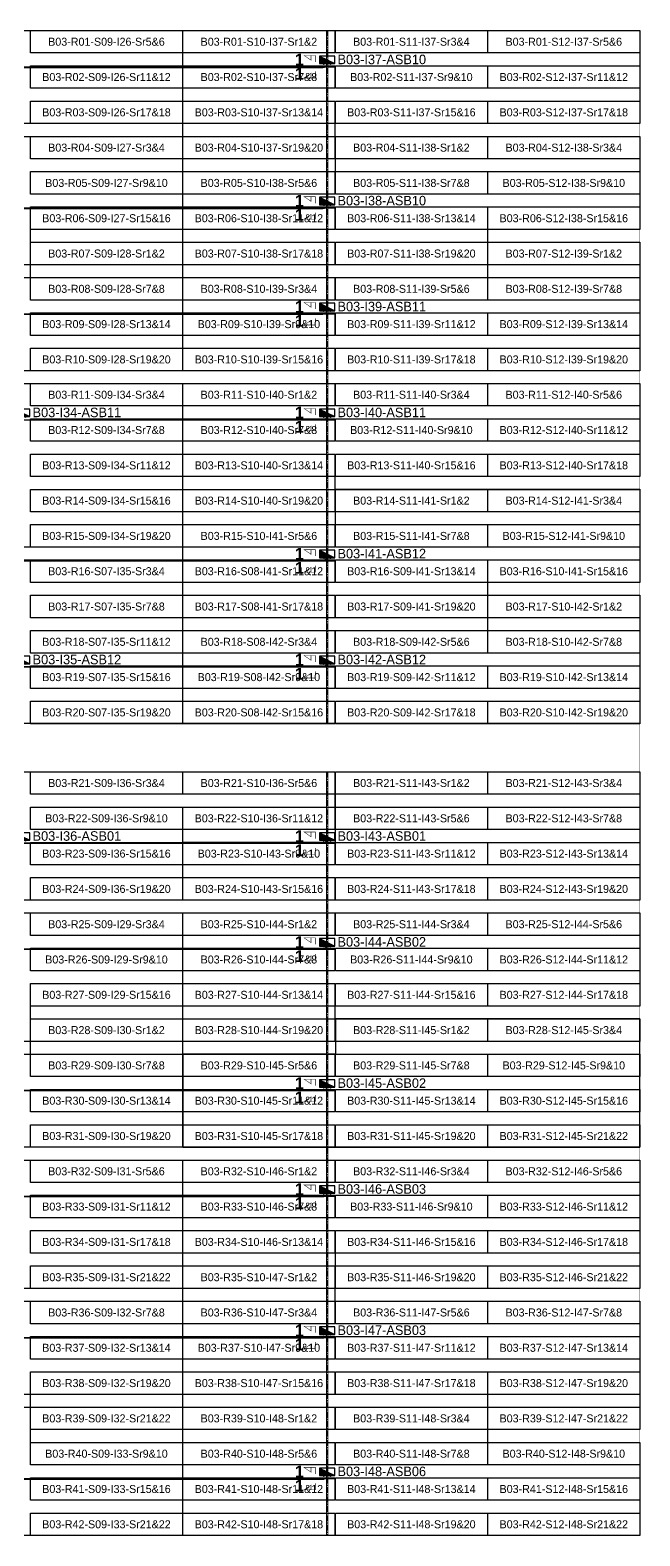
# Model space of a CAD drawing. Header units: metres. Extents: x 532250 to 532639, y 2674174 to 2674494.
# Drawn here: x 532508.9 to 532638.5, y 2674174.2 to 2674494.2 of the extents above; entities that cross this region are included whole.
import ezdxf
from ezdxf.enums import TextEntityAlignment as Align

# ---------------------------------------------------------------- set-up
doc = ezdxf.new("R2010")
doc.units = ezdxf.units.M
doc.header["$MEASUREMENT"] = 0
doc.linetypes.add('CENTER', pattern=[2, 1.25, -0.25, 0.25, -0.25])
doc.layers.add('Block Boundary-12.5 MW Block', color=6, linetype='Continuous', lineweight=9)
doc.layers.add('PILE', color=1, linetype='Continuous', lineweight=15)
for name, color, linetype in [('DC Trench BL-03', 40, 'Continuous'), ('E-Inverter Grouping', 2, 'Continuous'), ('Inverter Block-03', 7, 'Continuous'), ('LT Cable(AG) INV to LT Panel BL-03', 2, 'Continuous'), ('Messenger Wire Block-03 (Master Path)', 30, 'Continuous'), ('Messenger Wire Block-03 (MW Path)', 191, 'Continuous'), ('MMS Table Block-03', 8, 'Continuous'), ('Plan Line - DC BL-03', 40, 'Continuous'), ('Section Marking BL-03', 2, 'Continuous')]:
    doc.layers.add(name, color=color, linetype=linetype)
doc.styles.add('BoldTextStyle', font='arialbd.ttf')
doc.styles.get("Standard").update_dxf_attribs({"font": 'Adani Regular.ttf'})

# ---------------------------------------------------------------- blocks, each defined once
blk = doc.blocks.new('MMS Table (32.292 x 4.788)')
at = {"color": 0}
blk.add_lwpolyline([(0, -0.002), (0, 4.786), (32.292, 4.786), (32.292, -0.002)], close=True, dxfattribs=at)
at = {"color": 7}
blk.add_attdef('ID1', text='', height=1.7, dxfattribs=at).set_placement((16.146, 2.392), align=Align.MIDDLE_CENTER)
blk = doc.blocks.new('Inverter Block')
h = blk.add_hatch(color=0)
h.dxf.hatch_style = 1
h.paths.add_polyline_path([(-1.46, 2.27), (-1.46, 0.85), (1.46, 0.85)])
at = {"color": 0}
blk.add_lwpolyline([(1.46, 2.27), (-1.46, 2.27), (-1.46, 0.85), (1.46, 0.85)], close=True, dxfattribs=at)
blk.add_lwpolyline([(-1.46, 2.27), (1.46, 0.85)], dxfattribs=at)
at = {"layer": 'PILE'}
for centre in [(-0.61, 0.85), (0.61, 0.85)]:
    blk.add_circle(centre, 0.156, dxfattribs=at)
at = {"color": 7}
blk.add_attdef('ID', (-1.46, 3.01), '', height=1.8, dxfattribs=at)

msp = doc.modelspace()

# ---------------------------------------------------------------- linework, layer by layer
at = {"layer": 'Block Boundary-12.5 MW Block', "const_width": 0.05}
msp.add_lwpolyline([(532249.88, 2674494.08), (532638.48, 2674494.08), (532638.48, 2674174.29), (532249.88, 2674174.29)], close=True, dxfattribs=at)
at = {"layer": 'DC Trench BL-03', "color": 40, "const_width": 0.15}
for points in [[(532572.21, 2674494.08), (532571.91, 2674494.08), (532571.91, 2674346.79), (532572.21, 2674346.79)], [(532572.21, 2674336.58), (532571.91, 2674336.58), (532571.91, 2674174.29), (532572.21, 2674174.29)]]:
    msp.add_lwpolyline(points, close=True, dxfattribs=at)
at = {"layer": 'E-Inverter Grouping', "color": 3}
for points in [[(532541.3, 2674494.08), (532541.3, 2674474.29), (532476.52, 2674474.29), (532476.52, 2674466.79), (532444.23, 2674466.79), (532444.23, 2674494.08)], [(532638.48, 2674494.08), (532638.48, 2674474.29), (532573.7, 2674474.29), (532573.7, 2674466.79), (532541.4, 2674466.79), (532541.4, 2674494.08)], [(532541.3, 2674471.58), (532541.3, 2674451.79), (532508.91, 2674451.79), (532508.91, 2674444.29), (532444.23, 2674444.29), (532444.23, 2674464.08), (532476.62, 2674464.08), (532476.62, 2674471.58)], [(532638.48, 2674471.58), (532638.48, 2674451.79), (532606.09, 2674451.79), (532606.09, 2674444.29), (532541.4, 2674444.29), (532541.4, 2674464.08), (532573.8, 2674464.08), (532573.8, 2674471.58)], [(532541.3, 2674421.79), (532444.23, 2674421.79), (532444.23, 2674441.58), (532509.01, 2674441.58), (532509.01, 2674449.08), (532541.3, 2674449.08)], [(532638.48, 2674421.79), (532541.4, 2674421.79), (532541.4, 2674441.58), (532606.19, 2674441.58), (532606.19, 2674449.08), (532638.48, 2674449.08)], [(532541.3, 2674384.29), (532476.62, 2674384.29), (532476.62, 2674419.08), (532541.3, 2674419.08)], [(532638.48, 2674419.08), (532638.48, 2674399.29), (532573.7, 2674399.29), (532573.7, 2674391.79), (532541.4, 2674391.79), (532541.4, 2674419.08)], [(532638.48, 2674396.58), (532638.48, 2674376.79), (532606.09, 2674376.79), (532606.09, 2674369.29), (532541.4, 2674369.29), (532541.4, 2674389.08), (532573.8, 2674389.08), (532573.8, 2674396.58)], [(532541.3, 2674346.79), (532476.62, 2674346.79), (532476.62, 2674381.58), (532541.3, 2674381.58)], [(532638.48, 2674346.79), (532541.4, 2674346.79), (532541.4, 2674366.58), (532606.19, 2674366.58), (532606.19, 2674374.08), (532638.48, 2674374.08)], [(532573.7, 2674336.58), (532573.7, 2674324.29), (532541.3, 2674324.29), (532541.3, 2674309.29), (532476.62, 2674309.29), (532476.62, 2674336.58)], [(532638.48, 2674309.29), (532541.4, 2674309.29), (532541.4, 2674321.58), (532573.8, 2674321.58), (532573.8, 2674336.58), (532638.48, 2674336.58)], [(532541.3, 2674306.58), (532541.3, 2674286.79), (532508.91, 2674286.79), (532508.91, 2674279.29), (532444.23, 2674279.29), (532444.23, 2674299.08), (532476.62, 2674299.08), (532476.62, 2674306.58)], [(532638.48, 2674306.58), (532638.48, 2674286.79), (532573.7, 2674286.79), (532573.7, 2674279.29), (532541.4, 2674279.29), (532541.4, 2674306.58)], [(532541.3, 2674256.79), (532444.23, 2674256.79), (532444.23, 2674276.58), (532509.01, 2674276.58), (532509.01, 2674284.08), (532541.3, 2674284.08)]]:
    msp.add_lwpolyline(points, close=True, dxfattribs=at)
at = {"layer": 'E-Inverter Grouping'}
for points in [[(532573.8, 2674276.58), (532541.4, 2674276.58), (532541.4, 2674256.79), (532638.48, 2674256.79), (532638.48, 2674284.08), (532573.8, 2674284.08)], [(532541.3, 2674226.79), (532476.62, 2674226.79), (532476.62, 2674234.29), (532444.23, 2674234.29), (532444.23, 2674254.08), (532541.3, 2674254.08)], [(532638.48, 2674226.79), (532573.8, 2674226.79), (532573.8, 2674234.29), (532541.4, 2674234.29), (532541.4, 2674254.08), (532638.48, 2674254.08)], [(532541.3, 2674196.79), (532509.01, 2674196.79), (532509.01, 2674204.29), (532444.23, 2674204.29), (532444.23, 2674231.58), (532476.52, 2674231.58), (532476.52, 2674224.08), (532541.3, 2674224.08)], [(532638.48, 2674196.79), (532606.19, 2674196.79), (532606.19, 2674204.29), (532541.4, 2674204.29), (532541.4, 2674231.58), (532573.7, 2674231.58), (532573.7, 2674224.08), (532638.48, 2674224.08)], [(532508.91, 2674194.08), (532541.3, 2674194.08), (532541.3, 2674174.29), (532444.23, 2674174.29), (532444.23, 2674201.58), (532508.91, 2674201.58)], [(532606.09, 2674194.08), (532638.48, 2674194.08), (532638.48, 2674174.29), (532541.4, 2674174.29), (532541.4, 2674201.58), (532606.09, 2674201.58)]]:
    msp.add_lwpolyline(points, close=True, dxfattribs=at)
at = {"layer": 'LT Cable(AG) INV to LT Panel BL-03', "color": 5}
for points in [[(532439.92, 2674369.95), (532436.46, 2674369.95, -0.414214), (532435.56, 2674370.85), (532435.56, 2674373.9, 0.214019), (532435.25, 2674374.57), (532428.54, 2674380.55, -0.214019), (532428.24, 2674381.22), (532428.24, 2674382.86, -0.0289), (532428.24, 2674382.96), (532428.3, 2674383.44, 0.0289), (532428.31, 2674383.54), (532428.31, 2674485.33, -0.414214), (532429.21, 2674486.23), (532571.15, 2674486.23, 0.414214), (532572.05, 2674487.13), (532572.05, 2674487.73)], [(532439.92, 2674369.9), (532436.41, 2674369.9, -0.414214), (532435.51, 2674370.8), (532435.51, 2674373.88, 0.214019), (532435.2, 2674374.55), (532428.49, 2674380.53, -0.214019), (532428.19, 2674381.2), (532428.19, 2674382.86, -0.0289), (532428.19, 2674382.96), (532428.25, 2674383.44, 0.0289), (532428.26, 2674383.55), (532428.26, 2674455.38, -0.414214), (532429.16, 2674456.28), (532571.15, 2674456.28, 0.414214), (532572.05, 2674457.18), (532572.05, 2674457.73)], [(532437.98, 2674369.85), (532436.36, 2674369.85, -0.414214), (532435.46, 2674370.75), (532435.46, 2674373.86, 0.214019), (532435.15, 2674374.53), (532428.44, 2674380.51, -0.214019), (532428.14, 2674381.18), (532428.14, 2674382.86, -0.0289), (532428.14, 2674382.97), (532428.2, 2674383.45, 0.0289), (532428.21, 2674383.55), (532428.21, 2674432.93, -0.414214), (532429.11, 2674433.83), (532571.15, 2674433.83, 0.414214), (532572.05, 2674434.73), (532572.05, 2674435.23)], [(532437.98, 2674369.8), (532436.31, 2674369.8, -0.414214), (532435.41, 2674370.7), (532435.41, 2674373.83, 0.214019), (532435.1, 2674374.51), (532428.39, 2674380.48, -0.214019), (532428.09, 2674381.16), (532428.09, 2674382.87, -0.0289), (532428.09, 2674382.97), (532428.15, 2674383.45, 0.0289), (532428.16, 2674383.55), (532428.16, 2674410.48, -0.414214), (532429.06, 2674411.38), (532571.15, 2674411.38, 0.414214), (532572.05, 2674412.28), (532572.05, 2674412.73)], [(532435.91, 2674369.71, -0.325999), (532435.28, 2674370.56), (532435.28, 2674373.78, 0.214019), (532434.98, 2674374.45), (532428.27, 2674380.43, -0.214019), (532427.96, 2674381.1), (532427.96, 2674382.87, -0.0289), (532427.97, 2674382.98), (532428.03, 2674383.46, 0.0289), (532428.03, 2674383.56), (532428.03, 2674388.11, -0.414214), (532428.93, 2674389.01), (532477.57, 2674389.01, -0.414214), (532478.47, 2674388.11), (532478.47, 2674382.41, 0.414214), (532479.37, 2674381.51), (532571.15, 2674381.51, 0.414214), (532572.05, 2674382.41), (532572.05, 2674382.73)], [(532435.91, 2674369.78, -0.309777), (532435.33, 2674370.62), (532435.33, 2674373.8, 0.214019), (532435.03, 2674374.47), (532428.32, 2674380.45, -0.214019), (532428.01, 2674381.12), (532428.01, 2674382.87, -0.0289), (532428.02, 2674382.97), (532428.08, 2674383.45, 0.0289), (532428.08, 2674383.56), (532428.08, 2674388.06, -0.414214), (532428.98, 2674388.96), (532477.52, 2674388.96, -0.414214), (532478.42, 2674388.06), (532478.42, 2674359.86, 0.414214), (532479.32, 2674358.96), (532571.15, 2674358.96, 0.414214), (532572.05, 2674359.86), (532572.05, 2674360.23)], [(532434.88, 2674367.25), (532433.34, 2674367.25, 0.078431), (532433.06, 2674367.21), (532432.13, 2674366.91, -0.078431), (532431.85, 2674366.86), (532428.74, 2674366.86, 0.414214), (532427.84, 2674365.96), (532427.84, 2674338.35, 0.093355), (532427.91, 2674338.02), (532428.01, 2674337.76, -0.093355), (532428.07, 2674337.43), (532428.07, 2674217.19, 0.414214), (532428.97, 2674216.29), (532571.15, 2674216.29, 0.414214), (532572.05, 2674217.19), (532572.05, 2674217.73)], [(532434.88, 2674367.2), (532433.35, 2674367.2, 0.078431), (532433.07, 2674367.16), (532432.14, 2674366.86, -0.078431), (532431.86, 2674366.81), (532428.79, 2674366.81, 0.414214), (532427.89, 2674365.91), (532427.89, 2674338.35, 0.093355), (532427.96, 2674338.03), (532428.06, 2674337.77, -0.093355), (532428.12, 2674337.44), (532428.12, 2674247.24, 0.414214), (532429.02, 2674246.34), (532571.15, 2674246.34, 0.414214), (532572.05, 2674247.24), (532572.05, 2674247.73)], [(532436.88, 2674367.15), (532433.35, 2674367.15, 0.078431), (532433.08, 2674367.11), (532432.14, 2674366.81, -0.078431), (532431.87, 2674366.76), (532428.84, 2674366.76, 0.414214), (532427.94, 2674365.86), (532427.94, 2674338.36, 0.093355), (532428.01, 2674338.04), (532428.11, 2674337.78, -0.093355), (532428.17, 2674337.45), (532428.17, 2674269.79, 0.414214), (532429.07, 2674268.89), (532571.15, 2674268.89, 0.414214), (532572.05, 2674269.79), (532572.05, 2674270.23)], [(532436.88, 2674367.1), (532433.36, 2674367.1, 0.078431), (532433.08, 2674367.06), (532432.15, 2674366.76, -0.078431), (532431.87, 2674366.71), (532428.89, 2674366.71, 0.414214), (532427.99, 2674365.81), (532427.99, 2674338.37, 0.093355), (532428.06, 2674338.05), (532428.16, 2674337.79, -0.093355), (532428.22, 2674337.46), (532428.22, 2674299.84, 0.414214), (532429.12, 2674298.94), (532571.15, 2674298.94, 0.414214), (532572.05, 2674299.84), (532572.05, 2674300.23)], [(532439.03, 2674367.05), (532433.37, 2674367.05, 0.078431), (532433.09, 2674367.01), (532432.16, 2674366.71, -0.078431), (532431.88, 2674366.66), (532428.94, 2674366.66, 0.414214), (532428.04, 2674365.76), (532428.04, 2674338.38, 0.093355), (532428.11, 2674338.06), (532428.21, 2674337.8, -0.093355), (532428.27, 2674337.47), (532428.27, 2674322.39, 0.414214), (532429.17, 2674321.49), (532571.15, 2674321.49, 0.414214), (532572.05, 2674322.39), (532572.05, 2674322.73)]]:
    msp.add_lwpolyline(points, format="xyb", dxfattribs=at)
at = {"layer": 'LT Cable(AG) INV to LT Panel BL-03', "color": 2}
msp.add_lwpolyline([(532435.9, 2674367.58), (532434.19, 2674367.58, 0.078431), (532433.91, 2674367.54), (532432.12, 2674366.96, -0.078431), (532431.84, 2674366.91), (532428.69, 2674366.91, 0.414214), (532427.79, 2674366.01), (532427.79, 2674338.34, 0.093355), (532427.86, 2674338.01), (532427.96, 2674337.75, -0.093355), (532428.02, 2674337.42), (532428.02, 2674187.14, 0.414214), (532428.92, 2674186.24), (532571.15, 2674186.24, 0.414214), (532572.05, 2674187.14), (532572.05, 2674187.73)], format="xyb", dxfattribs=at)
at = {"layer": 'Messenger Wire Block-03 (Master Path)'}
for points in [[(532428.16, 2674486.38), (532573.7, 2674486.38)], [(532428.16, 2674456.38), (532573.7, 2674456.38)], [(532428.16, 2674433.88), (532573.7, 2674433.88)], [(532428.16, 2674411.38), (532573.7, 2674411.38)], [(532478.34, 2674381.38), (532573.7, 2674381.38)], [(532478.34, 2674358.88), (532573.7, 2674358.88)], [(532428.16, 2674321.38), (532573.7, 2674321.38)], [(532428.16, 2674298.88), (532573.7, 2674298.88)], [(532428.16, 2674268.88), (532573.7, 2674268.88)], [(532428.16, 2674246.38), (532573.7, 2674246.38)], [(532428.16, 2674216.38), (532573.7, 2674216.38)], [(532428.16, 2674186.38), (532573.7, 2674186.38)]]:
    msp.add_lwpolyline(points, dxfattribs=at)
at = {"layer": 'Messenger Wire Block-03 (MW Path)', "const_width": 0.1}
for points in [[(532428.16, 2674486.38), (532573.7, 2674486.38)], [(532428.16, 2674456.38), (532573.7, 2674456.38)], [(532428.16, 2674433.88), (532573.7, 2674433.88)], [(532428.16, 2674411.38), (532573.7, 2674411.38)], [(532478.34, 2674381.38), (532573.7, 2674381.38)], [(532478.34, 2674358.88), (532573.7, 2674358.88)], [(532428.16, 2674321.38), (532573.7, 2674321.38)], [(532428.16, 2674298.88), (532573.7, 2674298.88)], [(532428.16, 2674268.88), (532573.7, 2674268.88)], [(532428.16, 2674246.38), (532573.7, 2674246.38)], [(532428.16, 2674216.38), (532573.7, 2674216.38)], [(532428.16, 2674186.38), (532573.7, 2674186.38)]]:
    msp.add_lwpolyline(points, dxfattribs=at)
at = {"layer": 'Plan Line - DC BL-03', "color": 6, "linetype": 'CENTER'}
for points in [[(532572.06, 2674494.08), (532572.06, 2674346.79)], [(532572.06, 2674336.58), (532572.06, 2674174.29)]]:
    msp.add_lwpolyline(points, dxfattribs=at)
at = {"layer": 'Section Marking BL-03', "color": 94, "lineweight": 35, "true_color": 0x00a500, "const_width": 0.1}
for points in [[(532569.55, 2674487.38), (532569.55, 2674488.77), (532567.15, 2674488.77), (532568.63, 2674487.76), (532568.63, 2674488.77)], [(532569.55, 2674485.38), (532569.55, 2674483.99), (532567.15, 2674483.99), (532568.63, 2674485), (532568.63, 2674483.99)], [(532569.55, 2674457.38), (532569.55, 2674458.77), (532567.15, 2674458.77), (532568.63, 2674457.76), (532568.63, 2674458.77)], [(532569.55, 2674455.38), (532569.55, 2674453.99), (532567.15, 2674453.99), (532568.63, 2674455), (532568.63, 2674453.99)], [(532569.55, 2674434.88), (532569.55, 2674436.27), (532567.15, 2674436.27), (532568.63, 2674435.26), (532568.63, 2674436.27)], [(532569.55, 2674432.88), (532569.55, 2674431.49), (532567.15, 2674431.49), (532568.63, 2674432.5), (532568.63, 2674431.49)], [(532569.55, 2674412.38), (532569.55, 2674413.77), (532567.15, 2674413.77), (532568.63, 2674412.76), (532568.63, 2674413.77)], [(532569.55, 2674410.38), (532569.55, 2674408.99), (532567.15, 2674408.99), (532568.63, 2674410), (532568.63, 2674408.99)], [(532569.55, 2674382.38), (532569.55, 2674383.77), (532567.15, 2674383.77), (532568.63, 2674382.76), (532568.63, 2674383.77)], [(532569.55, 2674380.38), (532569.55, 2674378.99), (532567.15, 2674378.99), (532568.63, 2674380), (532568.63, 2674378.99)], [(532569.55, 2674359.88), (532569.55, 2674361.27), (532567.15, 2674361.27), (532568.63, 2674360.26), (532568.63, 2674361.27)], [(532569.55, 2674357.88), (532569.55, 2674356.49), (532567.15, 2674356.49), (532568.63, 2674357.5), (532568.63, 2674356.49)], [(532569.55, 2674322.38), (532569.55, 2674323.77), (532567.15, 2674323.77), (532568.63, 2674322.76), (532568.63, 2674323.77)], [(532569.55, 2674320.38), (532569.55, 2674318.99), (532567.15, 2674318.99), (532568.63, 2674320), (532568.63, 2674318.99)], [(532569.55, 2674299.88), (532569.55, 2674301.27), (532567.15, 2674301.27), (532568.63, 2674300.26), (532568.63, 2674301.27)], [(532569.55, 2674297.88), (532569.55, 2674296.49), (532567.15, 2674296.49), (532568.63, 2674297.5), (532568.63, 2674296.49)], [(532569.55, 2674269.88), (532569.55, 2674271.27), (532567.15, 2674271.27), (532568.63, 2674270.26), (532568.63, 2674271.27)], [(532569.55, 2674267.88), (532569.55, 2674266.49), (532567.15, 2674266.49), (532568.63, 2674267.5), (532568.63, 2674266.49)], [(532569.55, 2674247.38), (532569.55, 2674248.77), (532567.15, 2674248.77), (532568.63, 2674247.76), (532568.63, 2674248.77)], [(532569.55, 2674245.38), (532569.55, 2674243.99), (532567.15, 2674243.99), (532568.63, 2674245), (532568.63, 2674243.99)], [(532569.55, 2674217.38), (532569.55, 2674218.77), (532567.15, 2674218.77), (532568.63, 2674217.76), (532568.63, 2674218.77)], [(532569.55, 2674215.38), (532569.55, 2674213.99), (532567.15, 2674213.99), (532568.63, 2674215), (532568.63, 2674213.99)], [(532569.55, 2674187.38), (532569.55, 2674188.77), (532567.15, 2674188.77), (532568.63, 2674187.76), (532568.63, 2674188.77)], [(532569.55, 2674185.38), (532569.55, 2674183.99), (532567.15, 2674183.99), (532568.63, 2674185), (532568.63, 2674183.99)]]:
    msp.add_lwpolyline(points, dxfattribs=at)

# ---------------------------------------------------------------- block references
at = {"layer": 'Inverter Block-03'}
ref = msp.add_blockref('Inverter Block', (532572.05, 2674486.07), dxfattribs=dict(at, xscale=1.124999999976148, yscale=1.124999999976148, zscale=1.124999999976148))
ref.add_attrib('ID', 'B03-I37-ASB10', (532574.25, 2674486.91), dxfattribs={"layer": '0', "color": 7, "height": 2.025})
ref = msp.add_blockref('Inverter Block', (532572.05, 2674456.07), dxfattribs=dict(at, xscale=1.124999999976148, yscale=1.124999999976148, zscale=1.124999999976148))
ref.add_attrib('ID', 'B03-I38-ASB10', (532574.25, 2674456.91), dxfattribs={"layer": '0', "color": 7, "height": 2.025})
ref = msp.add_blockref('Inverter Block', (532572.05, 2674433.57), dxfattribs=dict(at, xscale=1.124999999976148, yscale=1.124999999976148, zscale=1.124999999976148))
ref.add_attrib('ID', 'B03-I39-ASB11', (532574.25, 2674434.41), dxfattribs={"layer": '0', "color": 7, "height": 2.025})
ref = msp.add_blockref('Inverter Block', (532507.26, 2674411.07), dxfattribs=dict(at, xscale=1.124999999976148, yscale=1.124999999976148, zscale=1.124999999976148))
ref.add_attrib('ID', 'B03-I34-ASB11', (532509.46, 2674411.91), dxfattribs={"layer": '0', "color": 7, "height": 2.025})
ref = msp.add_blockref('Inverter Block', (532572.05, 2674411.07), dxfattribs=dict(at, xscale=1.124999999976148, yscale=1.124999999976148, zscale=1.124999999976148))
ref.add_attrib('ID', 'B03-I40-ASB11', (532574.25, 2674411.91), dxfattribs={"layer": '0', "color": 7, "height": 2.025})
ref = msp.add_blockref('Inverter Block', (532572.05, 2674381.07), dxfattribs=dict(at, xscale=1.124999999976148, yscale=1.124999999976148, zscale=1.124999999976148))
ref.add_attrib('ID', 'B03-I41-ASB12', (532574.25, 2674381.91), dxfattribs={"layer": '0', "color": 7, "height": 2.025})
ref = msp.add_blockref('Inverter Block', (532507.26, 2674358.57), dxfattribs=dict(at, xscale=1.124999999976148, yscale=1.124999999976148, zscale=1.124999999976148))
ref.add_attrib('ID', 'B03-I35-ASB12', (532509.46, 2674359.41), dxfattribs={"layer": '0', "color": 7, "height": 2.025})
ref = msp.add_blockref('Inverter Block', (532572.05, 2674358.57), dxfattribs=dict(at, xscale=1.124999999976148, yscale=1.124999999976148, zscale=1.124999999976148))
ref.add_attrib('ID', 'B03-I42-ASB12', (532574.25, 2674359.41), dxfattribs={"layer": '0', "color": 7, "height": 2.025})
ref = msp.add_blockref('Inverter Block', (532507.26, 2674321.07), dxfattribs=dict(at, xscale=1.124999999976148, yscale=1.124999999976148, zscale=1.124999999976148))
ref.add_attrib('ID', 'B03-I36-ASB01', (532509.46, 2674321.91), dxfattribs={"layer": '0', "color": 7, "height": 2.025})
ref = msp.add_blockref('Inverter Block', (532572.05, 2674321.07), dxfattribs=dict(at, xscale=1.124999999976148, yscale=1.124999999976148, zscale=1.124999999976148))
ref.add_attrib('ID', 'B03-I43-ASB01', (532574.25, 2674321.91), dxfattribs={"layer": '0', "color": 7, "height": 2.025})
ref = msp.add_blockref('Inverter Block', (532572.05, 2674298.57), dxfattribs=dict(at, xscale=1.124999999976148, yscale=1.124999999976148, zscale=1.124999999976148))
ref.add_attrib('ID', 'B03-I44-ASB02', (532574.25, 2674299.41), dxfattribs={"layer": '0', "color": 7, "height": 2.025})
ref = msp.add_blockref('Inverter Block', (532572.05, 2674268.57), dxfattribs=dict(at, xscale=1.124999999976148, yscale=1.124999999976148, zscale=1.124999999976148))
ref.add_attrib('ID', 'B03-I45-ASB02', (532574.25, 2674269.41), dxfattribs={"layer": '0', "color": 7, "height": 2.025})
ref = msp.add_blockref('Inverter Block', (532572.05, 2674246.07), dxfattribs=dict(at, xscale=1.124999999976148, yscale=1.124999999976148, zscale=1.124999999976148))
ref.add_attrib('ID', 'B03-I46-ASB03', (532574.25, 2674246.91), dxfattribs={"layer": '0', "color": 7, "height": 2.025})
ref = msp.add_blockref('Inverter Block', (532572.05, 2674216.07), dxfattribs=dict(at, xscale=1.124999999976148, yscale=1.124999999976148, zscale=1.124999999976148))
ref.add_attrib('ID', 'B03-I47-ASB03', (532574.25, 2674216.91), dxfattribs={"layer": '0', "color": 7, "height": 2.025})
ref = msp.add_blockref('Inverter Block', (532572.05, 2674186.07), dxfattribs=dict(at, xscale=1.124999999976148, yscale=1.124999999976148, zscale=1.124999999976148))
ref.add_attrib('ID', 'B03-I48-ASB06', (532574.25, 2674186.91), dxfattribs={"layer": '0', "color": 7, "height": 2.025})
at = {"layer": 'MMS Table Block-03'}
for p, values in [((532509.01, 2674489.29), {'ID1': 'B03-R01-S09-I26-Sr5&6'}), ((532541.4, 2674489.29), {'ID1': 'B03-R01-S10-I37-Sr1&2'}), ((532573.8, 2674489.29), {'ID1': 'B03-R01-S11-I37-Sr3&4'}), ((532606.19, 2674489.29), {'ID1': 'B03-R01-S12-I37-Sr5&6'}), ((532509.01, 2674481.79), {'ID1': 'B03-R02-S09-I26-Sr11&12'}), ((532541.4, 2674481.79), {'ID1': 'B03-R02-S10-I37-Sr7&8'}), ((532573.8, 2674481.79), {'ID1': 'B03-R02-S11-I37-Sr9&10'}), ((532606.19, 2674481.79), {'ID1': 'B03-R02-S12-I37-Sr11&12'}), ((532509.01, 2674474.29), {'ID1': 'B03-R03-S09-I26-Sr17&18'}), ((532541.4, 2674474.29), {'ID1': 'B03-R03-S10-I37-Sr13&14'}), ((532573.8, 2674474.29), {'ID1': 'B03-R03-S11-I37-Sr15&16'}), ((532606.19, 2674474.29), {'ID1': 'B03-R03-S12-I37-Sr17&18'}), ((532509.01, 2674466.79), {'ID1': 'B03-R04-S09-I27-Sr3&4'}), ((532541.4, 2674466.79), {'ID1': 'B03-R04-S10-I37-Sr19&20'}), ((532573.8, 2674466.79), {'ID1': 'B03-R04-S11-I38-Sr1&2'}), ((532606.19, 2674466.79), {'ID1': 'B03-R04-S12-I38-Sr3&4'}), ((532509.01, 2674459.29), {'ID1': 'B03-R05-S09-I27-Sr9&10'}), ((532541.4, 2674459.29), {'ID1': 'B03-R05-S10-I38-Sr5&6'}), ((532573.8, 2674459.29), {'ID1': 'B03-R05-S11-I38-Sr7&8'}), ((532606.19, 2674459.29), {'ID1': 'B03-R05-S12-I38-Sr9&10'}), ((532509.01, 2674451.79), {'ID1': 'B03-R06-S09-I27-Sr15&16'}), ((532541.4, 2674451.79), {'ID1': 'B03-R06-S10-I38-Sr11&12'}), ((532573.8, 2674451.79), {'ID1': 'B03-R06-S11-I38-Sr13&14'}), ((532606.19, 2674451.79), {'ID1': 'B03-R06-S12-I38-Sr15&16'}), ((532509.01, 2674444.29), {'ID1': 'B03-R07-S09-I28-Sr1&2'}), ((532541.4, 2674444.29), {'ID1': 'B03-R07-S10-I38-Sr17&18'}), ((532573.8, 2674444.29), {'ID1': 'B03-R07-S11-I38-Sr19&20'}), ((532606.19, 2674444.29), {'ID1': 'B03-R07-S12-I39-Sr1&2'}), ((532509.01, 2674436.79), {'ID1': 'B03-R08-S09-I28-Sr7&8'}), ((532541.4, 2674436.79), {'ID1': 'B03-R08-S10-I39-Sr3&4'}), ((532573.8, 2674436.79), {'ID1': 'B03-R08-S11-I39-Sr5&6'}), ((532606.19, 2674436.79), {'ID1': 'B03-R08-S12-I39-Sr7&8'}), ((532509.01, 2674429.29), {'ID1': 'B03-R09-S09-I28-Sr13&14'}), ((532541.4, 2674429.29), {'ID1': 'B03-R09-S10-I39-Sr9&10'}), ((532573.8, 2674429.29), {'ID1': 'B03-R09-S11-I39-Sr11&12'}), ((532606.19, 2674429.29), {'ID1': 'B03-R09-S12-I39-Sr13&14'}), ((532509.01, 2674421.79), {'ID1': 'B03-R10-S09-I28-Sr19&20'}), ((532541.4, 2674421.79), {'ID1': 'B03-R10-S10-I39-Sr15&16'}), ((532573.8, 2674421.79), {'ID1': 'B03-R10-S11-I39-Sr17&18'}), ((532606.19, 2674421.79), {'ID1': 'B03-R10-S12-I39-Sr19&20'}), ((532509.01, 2674414.29), {'ID1': 'B03-R11-S09-I34-Sr3&4'}), ((532541.4, 2674414.29), {'ID1': 'B03-R11-S10-I40-Sr1&2'}), ((532573.8, 2674414.29), {'ID1': 'B03-R11-S11-I40-Sr3&4'}), ((532606.19, 2674414.29), {'ID1': 'B03-R11-S12-I40-Sr5&6'}), ((532509.01, 2674406.79), {'ID1': 'B03-R12-S09-I34-Sr7&8'}), ((532541.4, 2674406.79), {'ID1': 'B03-R12-S10-I40-Sr7&8'}), ((532573.8, 2674406.79), {'ID1': 'B03-R12-S11-I40-Sr9&10'}), ((532606.19, 2674406.79), {'ID1': 'B03-R12-S12-I40-Sr11&12'}), ((532509.01, 2674399.29), {'ID1': 'B03-R13-S09-I34-Sr11&12'}), ((532541.4, 2674399.29), {'ID1': 'B03-R13-S10-I40-Sr13&14'}), ((532573.8, 2674399.29), {'ID1': 'B03-R13-S11-I40-Sr15&16'}), ((532606.19, 2674399.29), {'ID1': 'B03-R13-S12-I40-Sr17&18'}), ((532509.01, 2674391.79), {'ID1': 'B03-R14-S09-I34-Sr15&16'}), ((532541.4, 2674391.79), {'ID1': 'B03-R14-S10-I40-Sr19&20'}), ((532573.8, 2674391.79), {'ID1': 'B03-R14-S11-I41-Sr1&2'}), ((532606.19, 2674391.79), {'ID1': 'B03-R14-S12-I41-Sr3&4'}), ((532509.01, 2674384.29), {'ID1': 'B03-R15-S09-I34-Sr19&20'}), ((532541.4, 2674384.29), {'ID1': 'B03-R15-S10-I41-Sr5&6'}), ((532573.8, 2674384.29), {'ID1': 'B03-R15-S11-I41-Sr7&8'}), ((532606.19, 2674384.29), {'ID1': 'B03-R15-S12-I41-Sr9&10'}), ((532509.01, 2674376.79), {'ID1': 'B03-R16-S07-I35-Sr3&4'}), ((532541.4, 2674376.79), {'ID1': 'B03-R16-S08-I41-Sr11&12'}), ((532573.8, 2674376.79), {'ID1': 'B03-R16-S09-I41-Sr13&14'}), ((532606.19, 2674376.79), {'ID1': 'B03-R16-S10-I41-Sr15&16'}), ((532509.01, 2674369.29), {'ID1': 'B03-R17-S07-I35-Sr7&8'}), ((532541.4, 2674369.29), {'ID1': 'B03-R17-S08-I41-Sr17&18'}), ((532573.8, 2674369.29), {'ID1': 'B03-R17-S09-I41-Sr19&20'}), ((532606.19, 2674369.29), {'ID1': 'B03-R17-S10-I42-Sr1&2'}), ((532509.01, 2674361.79), {'ID1': 'B03-R18-S07-I35-Sr11&12'}), ((532541.4, 2674361.79), {'ID1': 'B03-R18-S08-I42-Sr3&4'}), ((532573.8, 2674361.79), {'ID1': 'B03-R18-S09-I42-Sr5&6'}), ((532606.19, 2674361.79), {'ID1': 'B03-R18-S10-I42-Sr7&8'}), ((532509.01, 2674354.29), {'ID1': 'B03-R19-S07-I35-Sr15&16'}), ((532541.4, 2674354.29), {'ID1': 'B03-R19-S08-I42-Sr9&10'}), ((532573.8, 2674354.29), {'ID1': 'B03-R19-S09-I42-Sr11&12'}), ((532606.19, 2674354.29), {'ID1': 'B03-R19-S10-I42-Sr13&14'}), ((532509.01, 2674346.79), {'ID1': 'B03-R20-S07-I35-Sr19&20'}), ((532541.4, 2674346.79), {'ID1': 'B03-R20-S08-I42-Sr15&16'}), ((532573.8, 2674346.79), {'ID1': 'B03-R20-S09-I42-Sr17&18'}), ((532606.19, 2674346.79), {'ID1': 'B03-R20-S10-I42-Sr19&20'}), ((532509.01, 2674331.79), {'ID1': 'B03-R21-S09-I36-Sr3&4'}), ((532541.4, 2674331.79), {'ID1': 'B03-R21-S10-I36-Sr5&6'}), ((532573.8, 2674331.79), {'ID1': 'B03-R21-S11-I43-Sr1&2'}), ((532606.19, 2674331.79), {'ID1': 'B03-R21-S12-I43-Sr3&4'}), ((532509.01, 2674324.29), {'ID1': 'B03-R22-S09-I36-Sr9&10'}), ((532541.4, 2674324.29), {'ID1': 'B03-R22-S10-I36-Sr11&12'}), ((532573.8, 2674324.29), {'ID1': 'B03-R22-S11-I43-Sr5&6'}), ((532606.19, 2674324.29), {'ID1': 'B03-R22-S12-I43-Sr7&8'}), ((532509.01, 2674316.79), {'ID1': 'B03-R23-S09-I36-Sr15&16'}), ((532541.4, 2674316.79), {'ID1': 'B03-R23-S10-I43-Sr9&10'}), ((532573.8, 2674316.79), {'ID1': 'B03-R23-S11-I43-Sr11&12'}), ((532606.19, 2674316.79), {'ID1': 'B03-R23-S12-I43-Sr13&14'}), ((532509.01, 2674309.29), {'ID1': 'B03-R24-S09-I36-Sr19&20'}), ((532541.4, 2674309.29), {'ID1': 'B03-R24-S10-I43-Sr15&16'}), ((532573.8, 2674309.29), {'ID1': 'B03-R24-S11-I43-Sr17&18'}), ((532606.19, 2674309.29), {'ID1': 'B03-R24-S12-I43-Sr19&20'}), ((532509.01, 2674301.79), {'ID1': 'B03-R25-S09-I29-Sr3&4'}), ((532541.4, 2674301.79), {'ID1': 'B03-R25-S10-I44-Sr1&2'}), ((532573.8, 2674301.79), {'ID1': 'B03-R25-S11-I44-Sr3&4'}), ((532606.19, 2674301.79), {'ID1': 'B03-R25-S12-I44-Sr5&6'}), ((532509.01, 2674294.29), {'ID1': 'B03-R26-S09-I29-Sr9&10'}), ((532541.4, 2674294.29), {'ID1': 'B03-R26-S10-I44-Sr7&8'}), ((532573.8, 2674294.29), {'ID1': 'B03-R26-S11-I44-Sr9&10'}), ((532606.19, 2674294.29), {'ID1': 'B03-R26-S12-I44-Sr11&12'}), ((532509.01, 2674286.79), {'ID1': 'B03-R27-S09-I29-Sr15&16'}), ((532541.4, 2674286.79), {'ID1': 'B03-R27-S10-I44-Sr13&14'}), ((532573.8, 2674286.79), {'ID1': 'B03-R27-S11-I44-Sr15&16'}), ((532606.19, 2674286.79), {'ID1': 'B03-R27-S12-I44-Sr17&18'}), ((532509.01, 2674279.29), {'ID1': 'B03-R28-S09-I30-Sr1&2'}), ((532541.4, 2674279.29), {'ID1': 'B03-R28-S10-I44-Sr19&20'}), ((532573.8, 2674279.29), {'ID1': 'B03-R28-S11-I45-Sr1&2'}), ((532606.19, 2674279.29), {'ID1': 'B03-R28-S12-I45-Sr3&4'}), ((532509.01, 2674271.79), {'ID1': 'B03-R29-S09-I30-Sr7&8'}), ((532541.4, 2674271.79), {'ID1': 'B03-R29-S10-I45-Sr5&6'}), ((532573.8, 2674271.79), {'ID1': 'B03-R29-S11-I45-Sr7&8'}), ((532606.19, 2674271.79), {'ID1': 'B03-R29-S12-I45-Sr9&10'}), ((532509.01, 2674264.29), {'ID1': 'B03-R30-S09-I30-Sr13&14'}), ((532541.4, 2674264.29), {'ID1': 'B03-R30-S10-I45-Sr11&12'}), ((532573.8, 2674264.29), {'ID1': 'B03-R30-S11-I45-Sr13&14'}), ((532606.19, 2674264.29), {'ID1': 'B03-R30-S12-I45-Sr15&16'}), ((532509.01, 2674256.79), {'ID1': 'B03-R31-S09-I30-Sr19&20'}), ((532541.4, 2674256.79), {'ID1': 'B03-R31-S10-I45-Sr17&18'}), ((532573.8, 2674256.79), {'ID1': 'B03-R31-S11-I45-Sr19&20'}), ((532606.19, 2674256.79), {'ID1': 'B03-R31-S12-I45-Sr21&22'}), ((532509.01, 2674249.29), {'ID1': 'B03-R32-S09-I31-Sr5&6'}), ((532541.4, 2674249.29), {'ID1': 'B03-R32-S10-I46-Sr1&2'}), ((532573.8, 2674249.29), {'ID1': 'B03-R32-S11-I46-Sr3&4'}), ((532606.19, 2674249.29), {'ID1': 'B03-R32-S12-I46-Sr5&6'}), ((532509.01, 2674241.79), {'ID1': 'B03-R33-S09-I31-Sr11&12'}), ((532541.4, 2674241.79), {'ID1': 'B03-R33-S10-I46-Sr7&8'}), ((532573.8, 2674241.79), {'ID1': 'B03-R33-S11-I46-Sr9&10'}), ((532606.19, 2674241.79), {'ID1': 'B03-R33-S12-I46-Sr11&12'}), ((532509.01, 2674234.29), {'ID1': 'B03-R34-S09-I31-Sr17&18'}), ((532541.4, 2674234.29), {'ID1': 'B03-R34-S10-I46-Sr13&14'}), ((532573.8, 2674234.29), {'ID1': 'B03-R34-S11-I46-Sr15&16'}), ((532606.19, 2674234.29), {'ID1': 'B03-R34-S12-I46-Sr17&18'}), ((532509.01, 2674226.79), {'ID1': 'B03-R35-S09-I31-Sr21&22'}), ((532541.4, 2674226.79), {'ID1': 'B03-R35-S10-I47-Sr1&2'}), ((532573.8, 2674226.79), {'ID1': 'B03-R35-S11-I46-Sr19&20'}), ((532606.19, 2674226.79), {'ID1': 'B03-R35-S12-I46-Sr21&22'}), ((532509.01, 2674219.29), {'ID1': 'B03-R36-S09-I32-Sr7&8'}), ((532541.4, 2674219.29), {'ID1': 'B03-R36-S10-I47-Sr3&4'}), ((532573.8, 2674219.29), {'ID1': 'B03-R36-S11-I47-Sr5&6'}), ((532606.19, 2674219.29), {'ID1': 'B03-R36-S12-I47-Sr7&8'}), ((532509.01, 2674211.79), {'ID1': 'B03-R37-S09-I32-Sr13&14'}), ((532541.4, 2674211.79), {'ID1': 'B03-R37-S10-I47-Sr9&10'}), ((532573.8, 2674211.79), {'ID1': 'B03-R37-S11-I47-Sr11&12'}), ((532606.19, 2674211.79), {'ID1': 'B03-R37-S12-I47-Sr13&14'}), ((532509.01, 2674204.29), {'ID1': 'B03-R38-S09-I32-Sr19&20'}), ((532541.4, 2674204.29), {'ID1': 'B03-R38-S10-I47-Sr15&16'}), ((532573.8, 2674204.29), {'ID1': 'B03-R38-S11-I47-Sr17&18'}), ((532606.19, 2674204.29), {'ID1': 'B03-R38-S12-I47-Sr19&20'}), ((532509.01, 2674196.79), {'ID1': 'B03-R39-S09-I32-Sr21&22'}), ((532541.4, 2674196.79), {'ID1': 'B03-R39-S10-I48-Sr1&2'}), ((532573.8, 2674196.79), {'ID1': 'B03-R39-S11-I48-Sr3&4'}), ((532606.19, 2674196.79), {'ID1': 'B03-R39-S12-I47-Sr21&22'}), ((532509.01, 2674189.29), {'ID1': 'B03-R40-S09-I33-Sr9&10'}), ((532541.4, 2674189.29), {'ID1': 'B03-R40-S10-I48-Sr5&6'}), ((532573.8, 2674189.29), {'ID1': 'B03-R40-S11-I48-Sr7&8'}), ((532606.19, 2674189.29), {'ID1': 'B03-R40-S12-I48-Sr9&10'}), ((532509.01, 2674181.79), {'ID1': 'B03-R41-S09-I33-Sr15&16'}), ((532541.4, 2674181.79), {'ID1': 'B03-R41-S10-I48-Sr11&12'}), ((532573.8, 2674181.79), {'ID1': 'B03-R41-S11-I48-Sr13&14'}), ((532606.19, 2674181.79), {'ID1': 'B03-R41-S12-I48-Sr15&16'}), ((532509.01, 2674174.29), {'ID1': 'B03-R42-S09-I33-Sr21&22'}), ((532541.4, 2674174.29), {'ID1': 'B03-R42-S10-I48-Sr17&18'}), ((532573.8, 2674174.29), {'ID1': 'B03-R42-S11-I48-Sr19&20'}), ((532606.19, 2674174.29), {'ID1': 'B03-R42-S12-I48-Sr21&22'})]:
    msp.add_blockref('MMS Table (32.292 x 4.788)', p, dxfattribs=at).add_auto_attribs(values)

# ---------------------------------------------------------------- texts
at = {"layer": 'Section Marking BL-03', "color": 94, "true_color": 0x00a500, "style": 'BoldTextStyle'}
for p in [(532566.15, 2674487.88), (532566.15, 2674484.88), (532566.15, 2674457.88), (532566.15, 2674454.88), (532566.15, 2674435.38), (532566.15, 2674432.38), (532566.15, 2674412.88), (532566.15, 2674409.88), (532566.15, 2674382.88), (532566.15, 2674379.88), (532566.15, 2674360.38), (532566.15, 2674357.38), (532566.15, 2674322.88), (532566.15, 2674319.88), (532566.15, 2674300.38), (532566.15, 2674297.38), (532566.15, 2674270.38), (532566.15, 2674267.38), (532566.15, 2674247.88), (532566.15, 2674244.88), (532566.15, 2674217.88), (532566.15, 2674214.88), (532566.15, 2674187.88), (532566.15, 2674184.88)]:
    msp.add_text('1', height=2.5, dxfattribs=at).set_placement(p, align=Align.MIDDLE_CENTER)

doc.saveas('drawing.dxf')
